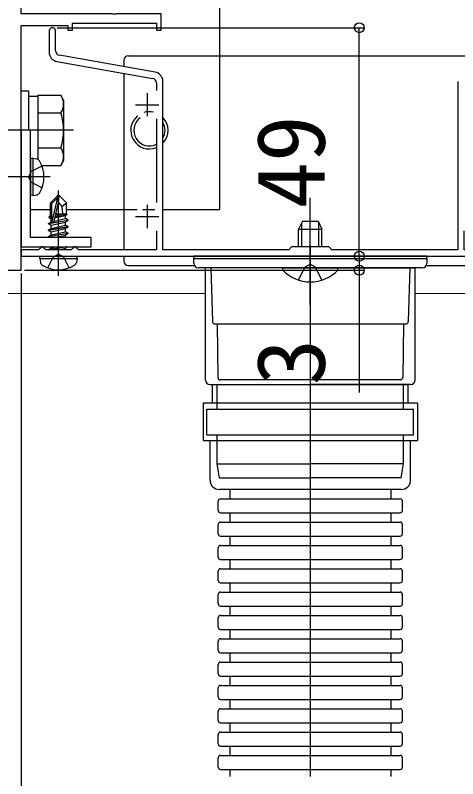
# Model space of a CAD drawing. Units: millimetres, scale not verified. Extents: x -875 to 875, y -1304 to 1298.
# Drawn here: x -76.2 to 18.6, y -1074.1 to -910.4 of the extents above; entities that cross this region are included whole.
import ezdxf
from ezdxf.enums import TextEntityAlignment as Align

# ---------------------------------------------------------------- set-up
doc = ezdxf.new("R2010")
doc.units = ezdxf.units.MM
doc.header["$LTSCALE"] = 8
for name, color, linetype in [('0-3_YKK_11', 7, 'Continuous'), ('0-5_YKK_13', 4, 'Continuous'), ('0-6_YKK_D', 6, 'Continuous')]:
    doc.layers.add(name, color=color, linetype=linetype)
doc.layers.add('0-4_YKK_12', color=2, linetype='Continuous', lineweight=18)
doc.styles.add('ＭＳ ゴシック', font='')
doc.styles.get('ＭＳ ゴシック').set_extended_font_data('MS Gothic')

msp = doc.modelspace()

# ---------------------------------------------------------------- linework, layer by layer
at = {"layer": '0-3_YKK_11'}
for p, q in [((-69, -913.8), (-69, -918.366)), ((-67.6, -918.031), (-67.6, -913.8)), ((-46.253, -922.634), (-66.774, -919.015)), ((-67.347, -920.336), (-46.826, -923.954)), ((-46, -924.939), (-46, -926.541)), ((-48, -927.1), (-48, -932.1)), ((-50.5, -929.6), (-45.5, -929.6)), ((-46, -932.659), (-46, -950.541)), ((-48, -951.1), (-48, -956.1)), ((-50.5, -953.6), (-45.5, -953.6))]:
    msp.add_line(p, q, dxfattribs=at)
for points in [[(-165, -965.1), (-75, -965.1), (-75, -912.6), (-65, -912.6), (-65, -913.6), (-64, -913.6), (-64, -912.1), (-46, -912.1), (-46, -913.6), (-45, -913.6), (-45, -910.1), (-54.542, -910.1), (-54.725, -910.22), (-55.275, -910.22), (-55.458, -910.1), (-75, -910.1), (-75, -810.1), (-165, -810.1)], [(18.6, -924.603), (18.6, -960.7), (-8.4, -960.7), (-9, -960.1), (-17, -960.1), (-17.6, -960.7), (-44.6, -960.7), (-44.6, -924.603)], [(-46, -956.659), (-46, -960.7), (-62.7, -960.7), (-63, -960.4), (-63.3, -960.1), (-63.7, -960.1), (-64, -960.4), (-64.3, -960.7), (-69.7, -960.7), (-70, -960.4), (-70.3, -960.1), (-70.7, -960.1), (-71, -960.4), (-71.3, -960.7), (-75, -960.7), (-75, -962.1), (-67.458, -962.1), (-67.275, -961.98), (-66.725, -961.98), (-66.542, -962.1), (25, -962.1), (25, -960.7), (20, -960.7), (20, -956.659)]]:
    msp.add_lwpolyline(points, dxfattribs=at)
msp.add_lwpolyline([(-75, -935.1), (-75, -960.1), (-73, -960.1), (-60, -960.1), (-60, -958.1), (-73, -958.1), (-73, -935.1)], close=True, dxfattribs=at)
for centre, radius, start, end in [((-68.3, -913.8), 0.7, 359.99999, 180.00001), ((-66.6, -918.031), 1, 180.00001, 259.99999), ((-67, -918.366), 2, 180.00001, 259.99999), ((-46.6, -924.603), 2, 0.00001, 79.99999), ((-47, -924.939), 1, 0.00001, 79.99999)]:
    msp.add_arc(centre, radius, start, end, dxfattribs=at)
at = {"layer": '0-4_YKK_12'}
for p, q in [((-35.5, -970.1), (-571, -970.1)), ((49.5, -970.1), (9.5, -970.1))]:
    msp.add_line(p, q, dxfattribs=at)
at = {"layer": '0-5_YKK_13'}
for p, q in [((-32.5, -868.1), (-32.5, -952.1)), ((-52, -919.1), (26, -919.1)), ((-53, -920.1), (-53, -921.444)), ((-53, -922.866), (-53, -960.7)), ((-71.4, -927.594), (-66.481, -927.594)), ((-71.4, -927.594), (-71.4, -941.351)), ((-71.4, -927.594), (-71.4, -941.351)), ((-71.4, -927.85), (-71.4, -941.351)), ((-65.9, -928.6), (-66.481, -927.594)), ((-65.9, -928.6), (-65.9, -941.6)), ((-71.4, -931.1), (-71.4, -939.1)), ((-71.4, -931.347), (-66.481, -931.347)), ((-63.774, -935.1), (-102.417, -935.1)), ((-71.4, -938.853), (-66.481, -938.853)), ((-72.5, -941.1), (-73, -941.188)), ((-72.5, -941.1), (-71.698, -941.242)), ((-72.5, -941.1), (-72.5, -949.1)), ((-73, -941.188), (-73, -949.012)), ((-70.598, -942.606), (-66.481, -942.606)), ((-65.9, -941.6), (-66.481, -942.606)), ((-68.8, -945.1), (-87.11, -945.1)), ((-72.5, -949.1), (-73, -949.012)), ((-72.5, -949.1), (-71.698, -948.959)), ((-67.15, -949.1), (-68.7, -950.65)), ((-66.85, -949.1), (-67.15, -949.1)), ((-67.15, -949.524), (-67.15, -949.1)), ((-67, -966.3), (-67, -947.99)), ((-67, -950.606), (-67, -949.1)), ((-67, -950.606), (-66.85, -949.1)), ((-66.85, -949.1), (-65.3, -950.65)), ((-68.7, -953.419), (-68.7, -950.65)), ((-68.7, -950.65), (-68.4, -950.774)), ((-68.4, -950.774), (-67.15, -949.524)), ((-68.4, -954.552), (-68.4, -950.774)), ((-68.332, -954.723), (-67.15, -949.524)), ((-66.255, -951.451), (-65.3, -950.65)), ((-65.3, -953.071), (-65.3, -950.65)), ((-13, -972.6), (-13, -949.6)), ((-73, -952.1), (-68.7, -952.1)), ((-65.3, -952.1), (-50.097, -952.1)), ((-48.995, -952.1), (-46.323, -952.1)), ((-44.6, -952.1), (-32.5, -952.1)), ((-69, -953.592), (-68.4, -953.476)), ((-69, -953.808), (-69, -953.592)), ((-69, -953.808), (-68.4, -953.709)), ((-69, -953.808), (-68.55, -954.068)), ((-68.7, -953), (-68.4, -953)), ((-68.55, -954.068), (-68.397, -954.033)), ((-68.55, -954.732), (-68.55, -954.068)), ((-67.905, -954.587), (-65.45, -954.032)), ((-67.746, -953.886), (-65.45, -953.368)), ((-67.678, -953.59), (-65.1, -953.165)), ((-67.618, -953.324), (-65.952, -953)), ((-67.544, -953), (-65.3, -953)), ((-65.1, -953.165), (-65.45, -953.368)), ((-65.45, -954.032), (-65.45, -953.368)), ((-64.9, -954.35), (-65.45, -954.032)), ((-65.3, -953.071), (-65.1, -953.165)), ((-69.1, -955.05), (-64.9, -954.35)), ((-64.9, -954.45), (-69.1, -955.15)), ((-69.1, -955.15), (-69.1, -955.05)), ((-69.1, -955.15), (-68.55, -955.468)), ((-69.1, -956.45), (-64.9, -955.75)), ((-64.9, -955.85), (-69.1, -956.55)), ((-68.55, -955.468), (-65.45, -954.768)), ((-68.55, -956.132), (-68.55, -955.468)), ((-64.9, -954.45), (-65.45, -954.768)), ((-65.45, -955.432), (-65.45, -954.768)), ((-64.9, -955.75), (-65.45, -955.432)), ((-64.9, -955.85), (-65.45, -956.168)), ((-64.9, -954.45), (-64.9, -954.35)), ((-64.9, -955.85), (-64.9, -955.75)), ((-14.7, -954.6), (-15.5, -956.3)), ((-14.846, -960.1), (-14.846, -954.91)), ((-14.7, -954.6), (-11.3, -954.6)), ((-11.3, -954.6), (-10.5, -956.3)), ((-11.154, -960.1), (-11.154, -954.91)), ((-69.1, -956.55), (-69.1, -956.45)), ((-69.1, -956.55), (-68.55, -956.868)), ((-69.1, -957.85), (-64.9, -957.15)), ((-64.9, -957.25), (-69.1, -957.95)), ((-68.55, -956.868), (-65.45, -956.168)), ((-68.55, -957.532), (-68.55, -956.868)), ((-65.45, -956.832), (-65.45, -956.168)), ((-64.9, -957.15), (-65.45, -956.832)), ((-64.9, -957.25), (-65.45, -957.568)), ((-64.9, -957.25), (-64.9, -957.15)), ((-10.5, -960.1), (-10.5, -956.3)), ((-69.1, -957.95), (-69.1, -957.85)), ((-69.1, -957.95), (-68.84, -958.1)), ((-67.808, -958.1), (-65.45, -957.568)), ((-65.45, -958.1), (-65.45, -957.568)), ((-69.1, -960.65), (-65.8, -960.1)), ((-69.1, -960.65), (-68.55, -960.332)), ((-69.1, -960.7), (-69.1, -960.65)), ((-65.2, -960.1), (-68.8, -960.7)), ((-68.55, -960.332), (-67.521, -960.1)), ((-68.55, -960.332), (-68.55, -960.1)), ((-66.922, -960.7), (-65.45, -960.368)), ((-64.987, -960.1), (-65.45, -960.368)), ((-65.45, -960.7), (-65.45, -960.368)), ((-13, -959.806), (-13, -990.462)), ((-13, -960.588), (-13, -1073.61)), ((-71, -962.6), (-70.912, -962.1)), ((-70.912, -962.1), (-63.088, -962.1)), ((-67.25, -961.934), (-66.785, -961.891)), ((-63, -962.6), (-63.088, -962.1)), ((-53, -962.1), (-53, -963.1)), ((-71, -962.6), (-70.859, -963.402)), ((-71, -962.6), (-63, -962.6)), ((-63, -962.6), (-63.141, -963.402)), ((-38, -963.6), (-38, -962.6)), ((-52, -964.1), (-37.866, -964.1)), ((11, -964.6), (-37, -964.6)), ((-13, -964.6), (-35.5, -964.6)), ((-35.5, -988.6), (-35.5, -964.6)), ((-34.35, -964.6), (-34, -976.115)), ((-18.9, -965.109), (-18.9, -964.6)), ((-18.9, -964.6), (-7.1, -964.6)), ((-13, -964.6), (9.5, -964.6)), ((8.35, -964.6), (8, -976.115)), ((9.5, -988.6), (9.5, -964.6)), ((11.866, -964.1), (26, -964.1)), ((-33.5, -976.6), (7.5, -976.6)), ((-33, -976.6), (-32.799, -988.109)), ((7, -976.6), (6.799, -988.109)), ((6.299, -988.6), (-32.299, -988.6)), ((-34.5, -989.6), (-13, -989.6)), ((-34, -989.6), (8, -989.6)), ((-34, -993.6), (-34, -989.6)), ((-33, -994.85), (-33, -989.6)), ((8.5, -989.6), (-13, -989.6)), ((7, -994.85), (7, -989.6)), ((8, -993.6), (8, -989.6)), ((10, -993.6), (-36, -993.6)), ((-36, -993.6), (-36, -1001.6)), ((9.15, -1000.35), (9.15, -994.85)), ((10, -993.6), (10, -1001.6)), ((-36, -1001.6), (10, -1001.6)), ((-35.15, -1000.35), (9.15, -1000.35)), ((-34.5, -1010.1), (-34.5, -1001.6)), ((-33, -1006.6), (-33, -1000.35)), ((7, -1006.6), (7, -1000.35)), ((8.5, -1010.1), (8.5, -1001.6)), ((-33, -1006.6), (-13, -1006.6)), ((-32.471, -1009.6), (-33, -1006.6)), ((7, -1006.6), (-13, -1006.6)), ((6.471, -1009.6), (7, -1006.6)), ((-32.471, -1009.6), (-13, -1009.6)), ((6.471, -1009.6), (-13, -1009.6)), ((6.5, -1012.1), (-32.5, -1012.1)), ((-30.25, -1012.1), (-30.25, -1014.1)), ((4.25, -1012.1), (4.25, -1014.1)), ((-32.75, -1016.6), (-32.75, -1014.6)), ((-32.25, -1014.1), (6.25, -1014.1)), ((6.75, -1016.6), (6.75, -1014.6)), ((-32.25, -1017.1), (6.25, -1017.1)), ((-30.25, -1017.1), (-30.25, -1019.1)), ((4.25, -1017.1), (4.25, -1019.1)), ((-32.75, -1021.6), (-32.75, -1019.6)), ((-32.25, -1019.1), (6.25, -1019.1)), ((6.75, -1021.6), (6.75, -1019.6)), ((-32.25, -1022.1), (6.25, -1022.1)), ((-30.25, -1022.1), (-30.25, -1024.1)), ((4.25, -1022.1), (4.25, -1024.1)), ((-32.75, -1026.6), (-32.75, -1024.6)), ((-32.25, -1024.1), (6.25, -1024.1)), ((6.75, -1026.6), (6.75, -1024.6)), ((-32.25, -1027.1), (6.25, -1027.1)), ((-30.25, -1027.1), (-30.25, -1029.1)), ((4.25, -1027.1), (4.25, -1029.1)), ((-32.25, -1029.1), (6.25, -1029.1)), ((-32.75, -1031.6), (-32.75, -1029.6)), ((6.75, -1031.6), (6.75, -1029.6)), ((-32.25, -1032.1), (6.25, -1032.1)), ((-30.25, -1032.1), (-30.25, -1034.1)), ((4.25, -1032.1), (4.25, -1034.1)), ((-32.25, -1034.1), (6.25, -1034.1)), ((-32.75, -1036.6), (-32.75, -1034.6)), ((6.75, -1036.6), (6.75, -1034.6)), ((-32.25, -1037.1), (6.25, -1037.1)), ((-30.25, -1037.1), (-30.25, -1039.1)), ((4.25, -1037.1), (4.25, -1039.1)), ((-32.25, -1039.1), (6.25, -1039.1)), ((-32.75, -1041.6), (-32.75, -1039.6)), ((6.75, -1041.6), (6.75, -1039.6)), ((-32.25, -1042.1), (6.25, -1042.1)), ((-30.25, -1042.1), (-30.25, -1044.1)), ((4.25, -1042.1), (4.25, -1044.1)), ((-32.25, -1044.1), (6.25, -1044.1)), ((-32.75, -1046.6), (-32.75, -1044.6)), ((6.75, -1046.6), (6.75, -1044.6)), ((-32.25, -1047.1), (6.25, -1047.1)), ((-30.25, -1047.1), (-30.25, -1049.1)), ((4.25, -1047.1), (4.25, -1049.1)), ((-32.25, -1049.1), (6.25, -1049.1)), ((-32.75, -1051.6), (-32.75, -1049.6)), ((6.75, -1051.6), (6.75, -1049.6)), ((-32.25, -1052.1), (6.25, -1052.1)), ((-30.25, -1052.1), (-30.25, -1054.1)), ((4.25, -1052.1), (4.25, -1054.1)), ((-32.75, -1056.6), (-32.75, -1054.6)), ((-32.25, -1054.1), (6.25, -1054.1)), ((6.75, -1056.6), (6.75, -1054.6)), ((-32.25, -1057.1), (6.25, -1057.1)), ((-30.25, -1057.1), (-30.25, -1059.1)), ((4.25, -1057.1), (4.25, -1059.1)), ((-32.75, -1061.6), (-32.75, -1059.6)), ((-32.25, -1059.1), (6.25, -1059.1)), ((6.75, -1061.6), (6.75, -1059.6)), ((-32.25, -1062.1), (6.25, -1062.1)), ((-30.25, -1062.1), (-30.25, -1064.1)), ((4.25, -1062.1), (4.25, -1064.1)), ((-32.75, -1066.6), (-32.75, -1064.6)), ((-32.25, -1064.1), (6.25, -1064.1)), ((6.75, -1066.6), (6.75, -1064.6)), ((-32.25, -1067.1), (6.25, -1067.1)), ((-30.25, -1067.1), (-30.25, -1069.1)), ((4.25, -1067.1), (4.25, -1069.1)), ((-32.75, -1071.6), (-32.75, -1069.6)), ((-32.25, -1069.1), (6.25, -1069.1)), ((6.75, -1071.6), (6.75, -1069.6)), ((-32.25, -1072.1), (6.25, -1072.1)), ((-30.25, -1072.1), (-30.25, -1073.61)), ((4.25, -1072.1), (4.25, -1073.61))]:
    msp.add_line(p, q, dxfattribs=at)
for points in [[(-75, -943.6), (-75, -926.6), (-73.4, -926.6), (-73.4, -935.1)], [(-71.4, -927.85), (-73.4, -927.85), (-73.4, -935.1)], [(-70.521, -942.8), (-72.837, -943.955), (-73.446, -945.1)], [(-70.521, -947.4), (-72.837, -946.245), (-73.446, -945.1)], [(-67.91, -954.607), (-67, -950.606), (-66.255, -951.451), (-66.1, -953)], [(-69, -953.592), (-68.55, -953.332), (-68.4, -953.299)], [(-69.1, -955.05), (-68.55, -954.732), (-68.358, -954.689)], [(-69.1, -956.45), (-68.55, -956.132), (-65.45, -955.432)], [(-69.1, -957.85), (-68.55, -957.532), (-65.45, -956.832)], [(-15.5, -960.1), (-15.5, -956.3), (-10.5, -956.3)], [(-69.3, -964.579), (-68.145, -962.263), (-67, -961.654)], [(-64.7, -964.579), (-65.855, -962.263), (-67, -961.654)], [(-38, -962.6), (12, -962.6), (12, -963.6)], [(-15.5, -967.211), (-14.145, -964.433), (-13, -963.824)], [(-10.5, -967.211), (-11.855, -964.433), (-13, -963.824)], [(-18.9, -965.109), (-7.1, -965.109), (-7.1, -964.6)], [(-35.15, -1000.35), (-35.15, -994.85), (9.15, -994.85)]]:
    msp.add_lwpolyline(points, dxfattribs=at)
msp.add_lwpolyline([(-38, -962.6), (12, -962.6), (12, -962.1), (-38, -962.1)], close=True, dxfattribs=at)
for centre, radius, start, end in [((-52, -920.1), 1, 90, 180), ((-69.223, -929.471), 3.323, 325.61575, 34.38425), ((-47.5, -935.1), 4, 77.39621, 107.67578), ((-78.319, -935.1), 12.419, 342.41205, 17.58795), ((-47.5, -935.1), 4, 129.76941, 292.02431), ((-47.5, -935.1), 3.35, 126.89201, 296.60013), ((-47.5, -935.1), 4, 316.46885, 43.53115), ((-47.5, -935.1), 3.35, 329.95949, 30.04051), ((-69.223, -940.729), 3.323, 325.61575, 34.38425), ((-71.854, -942.128), 0.9, 32.05588, 80), ((-76.6, -945.1), 6.5, 327.94412, 32.05588), ((-71.854, -948.072), 0.9, 280, 327.94412), ((-68.152, -954.552), 0.248, 180, 347.19096), ((-69.972, -963.246), 0.9, 190, 237.94412), ((-67, -958.5), 6.5, 237.94412, 302.05588), ((-64.028, -963.246), 0.9, 302.05588, 350), ((-52, -963.1), 1, 180, 270), ((-37, -963.6), 1, 180, 270), ((11, -963.6), 1, 270, 0), ((-13, -959.368), 8.232, 224.2189, 315.7811), ((-33.5, -976.1), 0.5, 180, 270), ((7.5, -976.1), 0.5, 270, 0), ((-34.5, -988.6), 1, 180, 270), ((-32.299, -988.1), 0.5, 181, 270), ((6.299, -988.1), 0.5, 270, 359), ((8.5, -988.6), 1, 270, 0), ((-32.5, -1010.1), 2, 180, 270), ((6.5, -1010.1), 2, 270, 0), ((-32.25, -1014.6), 0.5, 90, 180), ((6.25, -1014.6), 0.5, 0, 90), ((-32.25, -1016.6), 0.5, 180, 270), ((6.25, -1016.6), 0.5, 270, 0), ((-32.25, -1019.6), 0.5, 90, 180), ((6.25, -1019.6), 0.5, 0, 90), ((-32.25, -1021.6), 0.5, 180, 270), ((6.25, -1021.6), 0.5, 270, 0), ((-32.25, -1024.6), 0.5, 90, 180), ((6.25, -1024.6), 0.5, 0, 90), ((-32.25, -1026.6), 0.5, 180, 270), ((6.25, -1026.6), 0.5, 270, 0), ((-32.25, -1029.6), 0.5, 90, 180), ((6.25, -1029.6), 0.5, 0, 90), ((-32.25, -1031.6), 0.5, 180, 270), ((6.25, -1031.6), 0.5, 270, 0), ((-32.25, -1034.6), 0.5, 90, 180), ((6.25, -1034.6), 0.5, 0, 90), ((-32.25, -1036.6), 0.5, 180, 270), ((6.25, -1036.6), 0.5, 270, 0), ((-32.25, -1039.6), 0.5, 90, 180), ((6.25, -1039.6), 0.5, 0, 90), ((-32.25, -1041.6), 0.5, 180, 270), ((6.25, -1041.6), 0.5, 270, 0), ((-32.25, -1044.6), 0.5, 90, 180), ((6.25, -1044.6), 0.5, 0, 90), ((-32.25, -1046.6), 0.5, 180, 270), ((6.25, -1046.6), 0.5, 270, 0), ((-32.25, -1049.6), 0.5, 90, 180), ((6.25, -1049.6), 0.5, 0, 90), ((-32.25, -1051.6), 0.5, 180, 270), ((6.25, -1051.6), 0.5, 270, 0), ((-32.25, -1054.6), 0.5, 90, 180), ((6.25, -1054.6), 0.5, 0, 90), ((-32.25, -1056.6), 0.5, 180, 270), ((6.25, -1056.6), 0.5, 270, 0), ((-32.25, -1059.6), 0.5, 90, 180), ((6.25, -1059.6), 0.5, 0, 90), ((-32.25, -1061.6), 0.5, 180, 270), ((6.25, -1061.6), 0.5, 270, 0), ((-32.25, -1064.6), 0.5, 90, 180), ((6.25, -1064.6), 0.5, 0, 90), ((-32.25, -1066.6), 0.5, 180, 270), ((6.25, -1066.6), 0.5, 270, 0), ((-32.25, -1069.6), 0.5, 90, 180), ((6.25, -1069.6), 0.5, 0, 90), ((-32.25, -1071.6), 0.5, 180, 270), ((6.25, -1071.6), 0.5, 270, 0)]:
    msp.add_arc(centre, radius, start, end, dxfattribs=at)
at = {"layer": '0-6_YKK_D'}
for p, q in [((-67.3, -913.1), (-1.5, -913.1)), ((-2.5, -962.1), (-2.5, -913.1)), ((-2.5, -962.1), (-2.5, -957.8)), ((-39.6, -962.1), (-1.5, -962.1)), ((-39.6, -962.1), (-1.5, -962.1)), ((-2.5, -962.1), (-2.5, -965.1)), ((-74.3, -965.1), (-1.5, -965.1)), ((-2.5, -965.1), (-2.5, -991.291)), ((-75, -965.8), (-75, -1114.61)), ((-75, -965.8), (-75, -1114.61))]:
    msp.add_line(p, q, dxfattribs=at)
for centre in [(-2.5, -913.1), (-2.5, -962.1), (-2.5, -962.1), (-2.5, -965.1)]:
    msp.add_circle(centre, 1.075, dxfattribs=at)

# ---------------------------------------------------------------- texts
at = {"layer": '0-6_YKK_D', "style": 'ＭＳ ゴシック'}
for s, p in [('49', (-5.5, -951.861)), ('3', (-5.5, -989.768))]:
    msp.add_text(s, height=14.66, rotation=90, dxfattribs=at).set_placement(p, align=Align.BOTTOM_LEFT)

doc.saveas('drawing.dxf')
